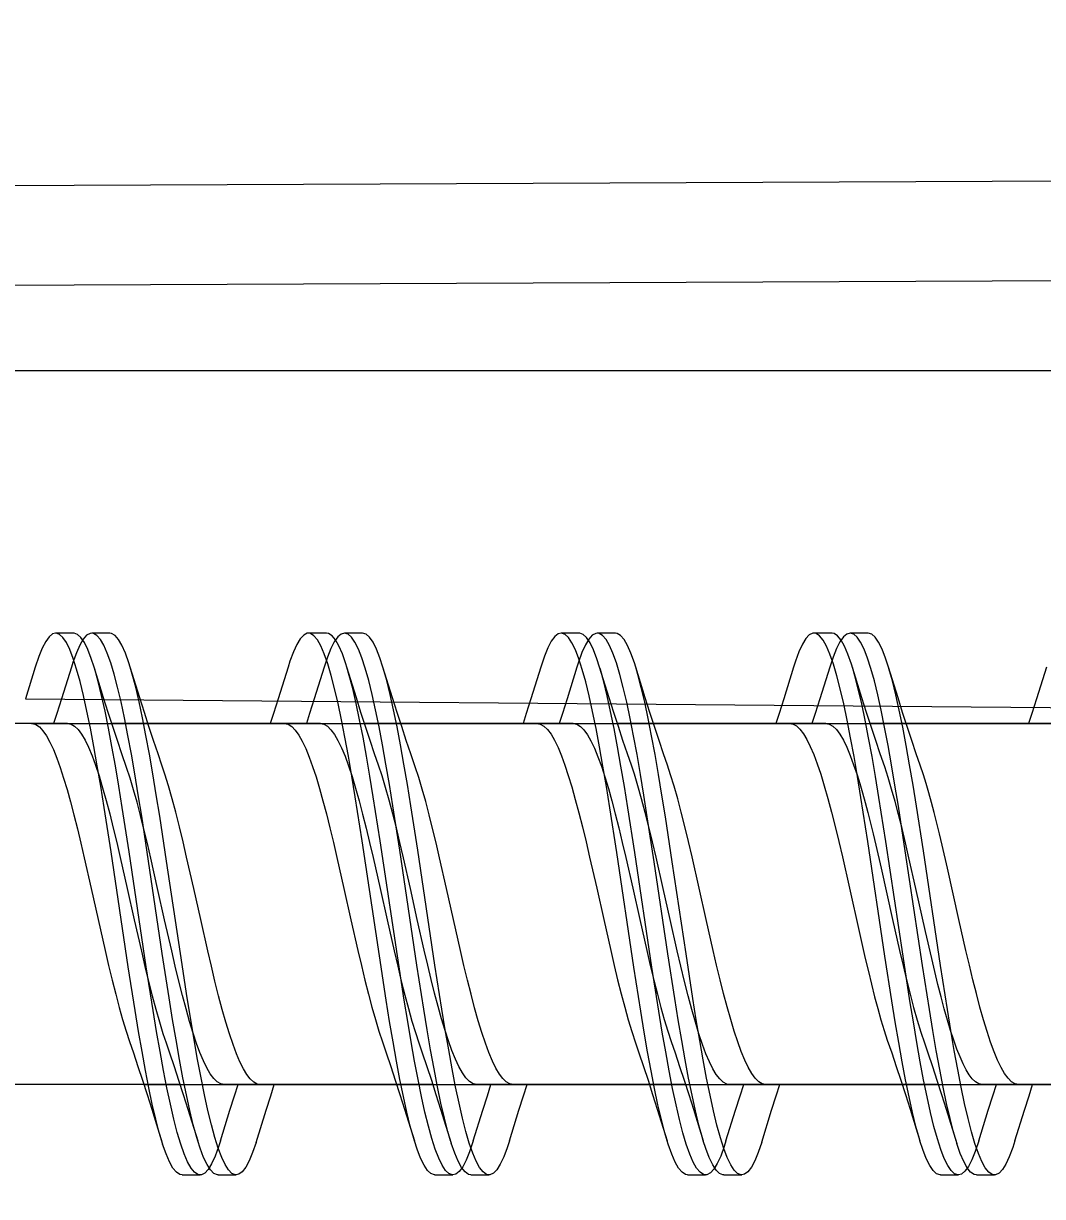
# Model space of a CAD drawing. Header units: millimetres. Extents: x -853320 to 19484, y -510814 to 9708.
# Drawn here: x 2839.29 to 2844.94, y 6452.2 to 6458.69 of the extents above; entities that cross this region are included whole.
import ezdxf
from ezdxf import colors
from ezdxf.entities.mleader import LeaderData, LeaderLine
from ezdxf.math import Vec2, Vec3

# ---------------------------------------------------------------- set-up
doc = ezdxf.new("R2010")
doc.units = ezdxf.units.MM
for name, color, linetype, lineweight in [('F_ARREDI', 7, 'Continuous', 5), ('F_ELETTRICO', 22, 'Continuous', 5), ('F_ELETTRODOMESTICI', 40, 'Continuous', 5)]:
    doc.layers.add(name, color=color, linetype=linetype, lineweight=lineweight)
doc.styles.add('DANZI-DIDASCALIE', font='Yu Gothic UI Light.ttf', dxfattribs={"height": 30})

# ---------------------------------------------------------------- blocks, each defined once
blk = doc.blocks.new('_Dot')
at = {"color": 0, "linetype": 'ByBlock', "lineweight": -2}
blk.add_line((-0.5, 0), (-1, 0), dxfattribs=at)
at = {"color": 0, "linetype": 'ByBlock', "const_width": 0.5}
blk.add_lwpolyline([(-0.25, 0, 1), (0.25, 0, 1)], format="xyb", close=True, dxfattribs=at)
blk = doc.blocks.new('BAGNO-LAVANDERIA_pianta_sol.B')
at = {"layer": 'F_ELETTRODOMESTICI', "color": 5, "ltscale": 5}
ml = blk.add_multileader_mtext('Standard', dxfattribs=at)
ml.set_content('{\\fYu Gothic UI Light|b0|i0|c128|p34;BASAMENTO c/cassetto} ditta MIELE art.WTS 610', color=5, style='DANZI-DIDASCALIE')
ml.set_leader_properties(color=256, linetype='ByLayer', lineweight=-1)
ml.set_arrow_properties(name='DOT')
ml.build(insert=Vec2(0, 0))
ml.multileader.update_dxf_attribs({"arrow_head_size": 5, "scale": 5})
ctx = ml.context
ctx.base_point, ctx.scale, ctx.char_height, ctx.arrow_head_size, ctx.landing_gap_size, ctx.plane_origin, ctx.plane_x_axis, ctx.plane_y_axis = Vec3(865728.9622, 518190.6354), 5, 25, 5, 10, Vec3(865691.9943, 518253.2738), Vec3(0, -1), Vec3(1, 0)
notes = []
notes.append((ctx, [(0, (0, 0, 0), (0, 0), (1, 0), 1, [])]))
ctx.mtext.insert, ctx.mtext.text_direction, ctx.mtext.rotation, ctx.mtext.width, ctx.mtext.flow_direction = Vec3(865741.6801, 518180.6354), Vec3(0, -1), 4.712389, 471.574284, 5
ml = blk.add_multileader_mtext('Standard', dxfattribs=at)
ml.set_content('{\\fYu Gothic UI Light|b0|i0|c128|p34;LAVASCIUGA} ditta MIELE art.WTD165 WPM 8/5kg', color=5, style='DANZI-DIDASCALIE')
ml.set_leader_properties(color=256, linetype='ByLayer', lineweight=-1)
ml.set_arrow_properties(name='DOT')
ml.build(insert=Vec2(0, 0))
ml.multileader.update_dxf_attribs({"arrow_head_size": 5, "scale": 5})
ctx = ml.context
ctx.base_point, ctx.scale, ctx.char_height, ctx.arrow_head_size, ctx.landing_gap_size, ctx.plane_origin, ctx.plane_x_axis, ctx.plane_y_axis = Vec3(865852.825, 518185.2766), 5, 25, 5, 10, Vec3(865819.832, 518247.9151), Vec3(0, -1), Vec3(1, 0)
notes.append((ctx, [(0, (0, 0, 0), (0, 0), (1, 0), 1, [])]))
ctx.mtext.insert, ctx.mtext.text_direction, ctx.mtext.rotation, ctx.mtext.width, ctx.mtext.flow_direction = Vec3(865869.5178, 518175.2766), Vec3(0, -1), 4.712389, 377.016688, 5
for ctx, leaders in notes:
    for number, flags, end, landing, length, lines in leaders:
        leader = LeaderData()
        leader.index, (leader.has_last_leader_line, leader.has_dogleg_vector, leader.attachment_direction) = number, flags
        leader.last_leader_point, leader.dogleg_vector, leader.dogleg_length = Vec3(end), Vec3(landing), length
        for number, points, colour, breaks in lines:
            line = LeaderLine()
            line.index, line.vertices, line.color, line.breaks = number, Vec3.list(points), colors.encode_raw_color(colour), breaks
            leader.lines.append(line)
        ctx.leaders.append(leader)

msp = doc.modelspace()

# ---------------------------------------------------------------- linework, layer by layer
at = {"layer": 'F_ELETTRICO'}
for p, q in [((2854.3608, 6457.8562), (2823.6308, 6457.7278)), ((2854.3608, 6457.3038), (2823.6308, 6457.176)), ((2823.6308, 6456.7694), (2854.3608, 6456.7694)), ((2839.5733, 6455.315), (2839.4733, 6455.315)), ((2839.7733, 6455.315), (2839.6733, 6455.315)), ((2840.9733, 6455.315), (2840.8733, 6455.315)), ((2841.1733, 6455.315), (2841.0733, 6455.315)), ((2842.3733, 6455.315), (2842.2733, 6455.315)), ((2842.5733, 6455.315), (2842.4733, 6455.315)), ((2843.7733, 6455.315), (2843.6733, 6455.315)), ((2843.9733, 6455.315), (2843.8733, 6455.315)), ((2839.5706, 6455.1743), (2839.5515, 6455.2235)), ((2839.7784, 6455.1512), (2839.7593, 6455.2045)), ((2840.9803, 6455.1452), (2840.9613, 6455.1996)), ((2841.1691, 6455.1785), (2841.1501, 6455.2269)), ((2842.371, 6455.1729), (2842.352, 6455.2224)), ((2842.5789, 6455.1497), (2842.5598, 6455.2033)), ((2843.7808, 6455.1437), (2843.7618, 6455.1983)), ((2843.9696, 6455.1771), (2843.9505, 6455.2258)), ((2839.7388, 6454.9573), (2839.6861, 6455.1269)), ((2839.9388, 6454.9573), (2839.8861, 6455.1269)), ((2841.1388, 6454.9573), (2841.0861, 6455.1269)), ((2841.3388, 6454.9573), (2841.2861, 6455.1269)), ((2842.5388, 6454.9573), (2842.4861, 6455.1269)), ((2842.7388, 6454.9573), (2842.6861, 6455.1269)), ((2843.9388, 6454.9573), (2843.8808, 6455.1437)), ((2844.1388, 6454.9573), (2844.0861, 6455.1269)), ((2844.1645, 6454.8764), (2844.1388, 6454.9573)), ((2844.1648, 6454.7941), (2844.1458, 6454.8875)), ((2844.1899, 6454.7977), (2844.1645, 6454.8764)), ((2839.5393, 6454.815), (2838.5843, 6454.815)), ((2839.3393, 6454.815), (2848.3843, 6454.815)), ((2840.7393, 6454.815), (2839.7843, 6454.815)), ((2840.9393, 6454.815), (2839.9843, 6454.815)), ((2842.1393, 6454.815), (2841.1843, 6454.815)), ((2842.3393, 6454.815), (2841.3843, 6454.815)), ((2843.5393, 6454.815), (2842.5843, 6454.815)), ((2843.7393, 6454.815), (2842.7843, 6454.815)), ((2844.9393, 6454.815), (2843.9843, 6454.815)), ((2844.1839, 6454.6934), (2844.1648, 6454.7941)), ((2845.1393, 6454.815), (2844.1843, 6454.815)), ((2844.2798, 6454.53), (2844.2619, 6454.5838)), ((2841.1708, 6454.1649), (2841.1327, 6454.408)), ((2841.2708, 6454.1649), (2841.2327, 6454.408)), ((2843.9713, 6454.1617), (2843.9332, 6454.405)), ((2844.0713, 6454.1617), (2844.0332, 6454.405)), ((2839.7801, 6454.1039), (2839.742, 6454.3501)), ((2839.8801, 6454.1039), (2839.842, 6454.3501)), ((2841.3787, 6454.1135), (2841.3406, 6454.3593)), ((2841.4787, 6454.1135), (2841.4406, 6454.3593)), ((2842.5806, 6454.1007), (2842.5425, 6454.3471)), ((2842.6806, 6454.1007), (2842.6425, 6454.3471)), ((2844.1791, 6454.1103), (2844.141, 6454.3562)), ((2844.2791, 6454.1103), (2844.241, 6454.3562)), ((2839.9879, 6454.052), (2839.9498, 6454.3006)), ((2840.0879, 6454.052), (2840.0498, 6454.3006)), ((2842.7884, 6454.0488), (2842.7503, 6454.2975)), ((2842.8884, 6454.0488), (2842.8503, 6454.2975)), ((2841.2661, 6453.5287), (2841.1708, 6454.1649)), ((2841.3661, 6453.5287), (2841.2708, 6454.1649)), ((2844.0666, 6453.5255), (2843.9713, 6454.1617)), ((2844.0154, 6454.1409), (2844.045, 6454.0128)), ((2844.1666, 6453.5255), (2844.0713, 6454.1617)), ((2844.4129, 6454.0128), (2844.3833, 6454.1409)), ((2839.6319, 6454.0698), (2839.6702, 6453.9007)), ((2839.8754, 6453.4676), (2839.7801, 6454.1039)), ((2839.9754, 6453.4676), (2839.8801, 6454.1039)), ((2840.0383, 6453.9003), (2840.0002, 6454.0683)), ((2840.238, 6453.9014), (2840.1988, 6454.0742)), ((2841.0313, 6454.0726), (2841.07, 6453.9015)), ((2841.4739, 6453.4772), (2841.3787, 6454.1135)), ((2841.4381, 6453.9009), (2841.3994, 6454.0716)), ((2841.5739, 6453.4772), (2841.4787, 6454.1135)), ((2841.6381, 6453.9011), (2841.5996, 6454.0708)), ((2842.6759, 6453.4644), (2842.5806, 6454.1007)), ((2842.6312, 6454.0731), (2842.67, 6453.9018)), ((2842.7759, 6453.4644), (2842.6806, 6454.1007)), ((2842.838, 6453.9013), (2842.7989, 6454.0739)), ((2843.0378, 6453.9021), (2842.9986, 6454.0755)), ((2844.2744, 6453.474), (2844.1791, 6454.1103)), ((2844.3744, 6453.474), (2844.2791, 6454.1103)), ((2840.0641, 6453.5416), (2839.9879, 6454.052)), ((2840.1641, 6453.5416), (2840.0879, 6454.052)), ((2842.8646, 6453.5383), (2842.7884, 6454.0488)), ((2842.9646, 6453.5383), (2842.8884, 6454.0488)), ((2844.045, 6454.0128), (2844.1086, 6453.7287)), ((2844.4765, 6453.7287), (2844.4129, 6454.0128)), ((2839.9087, 6453.728), (2839.948, 6453.5547)), ((2841.3088, 6453.7279), (2841.3479, 6453.5551)), ((2842.5087, 6453.7283), (2842.5474, 6453.5575)), ((2844.1086, 6453.7287), (2844.1472, 6453.558)), ((2844.5151, 6453.5584), (2844.4765, 6453.7287)), ((2843.9234, 6453.6627), (2843.9576, 6453.5134)), ((2844.3255, 6453.5137), (2844.2912, 6453.6634)), ((2840.1022, 6453.2946), (2840.0641, 6453.5416)), ((2840.2022, 6453.2946), (2840.1641, 6453.5416)), ((2841.3042, 6453.2823), (2841.2661, 6453.5287)), ((2841.4042, 6453.2823), (2841.3661, 6453.5287)), ((2841.512, 6453.2334), (2841.4739, 6453.4772)), ((2841.612, 6453.2334), (2841.5739, 6453.4772)), ((2842.9027, 6453.2915), (2842.8646, 6453.5383)), ((2843.0027, 6453.2915), (2842.9646, 6453.5383)), ((2844.1047, 6453.2793), (2844.0666, 6453.5255)), ((2844.2047, 6453.2793), (2844.1666, 6453.5255)), ((2839.9135, 6453.2244), (2839.8754, 6453.4676)), ((2840.0135, 6453.2244), (2839.9754, 6453.4676)), ((2842.714, 6453.2214), (2842.6759, 6453.4644)), ((2842.814, 6453.2214), (2842.7759, 6453.4644)), ((2844.3125, 6453.2304), (2844.2744, 6453.474)), ((2844.4125, 6453.2304), (2844.3744, 6453.474)), ((2840.1623, 6452.815), (2839.2073, 6452.815)), ((2839.9623, 6452.815), (2849.0073, 6452.815)), ((2841.3623, 6452.815), (2840.4073, 6452.815)), ((2841.5623, 6452.815), (2840.6073, 6452.815)), ((2842.7623, 6452.815), (2841.8073, 6452.815)), ((2842.9623, 6452.815), (2842.0073, 6452.815)), ((2844.1623, 6452.815), (2843.2073, 6452.815)), ((2844.3623, 6452.815), (2843.4073, 6452.815)), ((2845.5623, 6452.815), (2844.6073, 6452.815)), ((2845.7623, 6452.815), (2844.8073, 6452.815)), ((2840.0057, 6452.6796), (2840.0659, 6452.4859)), ((2840.2057, 6452.6796), (2840.2605, 6452.503)), ((2841.4057, 6452.6796), (2841.4605, 6452.503)), ((2841.6057, 6452.6796), (2841.6644, 6452.4905)), ((2842.8057, 6452.6796), (2842.8605, 6452.503)), ((2843.0057, 6452.6796), (2843.0605, 6452.503)), ((2844.2057, 6452.6796), (2844.2605, 6452.503)), ((2844.4057, 6452.6796), (2844.4649, 6452.489)), ((2844.5649, 6452.489), (2844.5459, 6452.5537)), ((2840.1849, 6452.4314), (2840.1659, 6452.4859)), ((2840.3928, 6452.4119), (2840.3737, 6452.4623)), ((2841.5947, 6452.4073), (2841.5757, 6452.4567)), ((2841.7835, 6452.4352), (2841.7644, 6452.4905)), ((2842.9854, 6452.4301), (2842.9664, 6452.4844)), ((2843.1932, 6452.4108), (2843.1742, 6452.4609)), ((2844.584, 6452.4339), (2844.5649, 6452.489)), ((2840.1733, 6452.315), (2840.2733, 6452.315)), ((2840.3733, 6452.315), (2840.4733, 6452.315)), ((2841.5733, 6452.315), (2841.6733, 6452.315)), ((2841.7733, 6452.315), (2841.8733, 6452.315)), ((2842.9733, 6452.315), (2843.0733, 6452.315)), ((2843.1733, 6452.315), (2843.2733, 6452.315)), ((2844.3333, 6452.3391), (2844.3142, 6452.3674)), ((2844.3733, 6452.315), (2844.4733, 6452.315)), ((2844.4333, 6452.3391), (2844.4142, 6452.3674)), ((2844.5733, 6452.315), (2844.6733, 6452.315))]:
    msp.add_line(p, q, dxfattribs=at)
for points in [[(2839.4733, 6455.315), (2839.4563, 6455.3106), (2839.4372, 6455.2953), (2839.4182, 6455.2692), (2839.3991, 6455.2325), (2839.3801, 6455.1855), (2839.3605, 6455.1269)], [(2839.5515, 6455.2235), (2839.5325, 6455.2624), (2839.5134, 6455.2907), (2839.4944, 6455.3083), (2839.4753, 6455.3149), (2839.4733, 6455.315)], [(2839.6733, 6455.315), (2839.6641, 6455.3137), (2839.645, 6455.3029), (2839.626, 6455.2812), (2839.6069, 6455.2489), (2839.5879, 6455.206), (2839.5688, 6455.153), (2839.5605, 6455.1269)], [(2839.6861, 6455.1269), (2839.6706, 6455.1743), (2839.6515, 6455.2235), (2839.6325, 6455.2624), (2839.6134, 6455.2907), (2839.5944, 6455.3083), (2839.5753, 6455.3149), (2839.5733, 6455.315)], [(2839.7593, 6455.2045), (2839.7403, 6455.2477), (2839.7212, 6455.2804), (2839.7022, 6455.3024), (2839.6831, 6455.3135), (2839.6733, 6455.315)], [(2839.8861, 6455.1269), (2839.8784, 6455.1512), (2839.8593, 6455.2045), (2839.8403, 6455.2477), (2839.8212, 6455.2804), (2839.8022, 6455.3024), (2839.7831, 6455.3135), (2839.7733, 6455.315)], [(2840.8733, 6455.315), (2840.866, 6455.3142), (2840.847, 6455.3045), (2840.8279, 6455.2839), (2840.8089, 6455.2527), (2840.7898, 6455.2109), (2840.7708, 6455.1589), (2840.7605, 6455.1269)], [(2840.9613, 6455.1996), (2840.9422, 6455.2438), (2840.9232, 6455.2775), (2840.9041, 6455.3006), (2840.8851, 6455.3129), (2840.8733, 6455.315)], [(2841.0733, 6455.315), (2841.0548, 6455.3098), (2841.0357, 6455.2937), (2841.0167, 6455.2668), (2840.9976, 6455.2293), (2840.9786, 6455.1815), (2840.9605, 6455.1269)], [(2841.0861, 6455.1269), (2841.0803, 6455.1452), (2841.0613, 6455.1996), (2841.0422, 6455.2438), (2841.0232, 6455.2775), (2841.0041, 6455.3006), (2840.9851, 6455.3129), (2840.9733, 6455.315)], [(2841.1501, 6455.2269), (2841.131, 6455.265), (2841.1119, 6455.2925), (2841.0929, 6455.3092), (2841.0733, 6455.315)], [(2841.2861, 6455.1269), (2841.2691, 6455.1785), (2841.2501, 6455.2269), (2841.231, 6455.265), (2841.2119, 6455.2925), (2841.1929, 6455.3092), (2841.1733, 6455.315)], [(2842.2733, 6455.315), (2842.2567, 6455.3108), (2842.2377, 6455.2958), (2842.2186, 6455.27), (2842.1996, 6455.2336), (2842.1805, 6455.1868), (2842.1605, 6455.1269)], [(2842.352, 6455.2224), (2842.3329, 6455.2616), (2842.3139, 6455.2901), (2842.2948, 6455.308), (2842.2758, 6455.3149), (2842.2733, 6455.315)], [(2842.4733, 6455.315), (2842.4646, 6455.3138), (2842.4455, 6455.3033), (2842.4265, 6455.2819), (2842.4074, 6455.2498), (2842.3884, 6455.2073), (2842.3693, 6455.1545), (2842.3605, 6455.1269)], [(2842.4861, 6455.1269), (2842.471, 6455.1729), (2842.452, 6455.2224), (2842.4329, 6455.2616), (2842.4139, 6455.2901), (2842.3948, 6455.308), (2842.3758, 6455.3149), (2842.3733, 6455.315)], [(2842.5598, 6455.2033), (2842.5408, 6455.2467), (2842.5217, 6455.2797), (2842.5027, 6455.302), (2842.4836, 6455.3134), (2842.4733, 6455.315)], [(2842.6861, 6455.1269), (2842.6789, 6455.1497), (2842.6598, 6455.2033), (2842.6408, 6455.2467), (2842.6217, 6455.2797), (2842.6027, 6455.302), (2842.5836, 6455.3134), (2842.5733, 6455.315)], [(2843.6733, 6455.315), (2843.6665, 6455.3143), (2843.6475, 6455.3049), (2843.6284, 6455.2846), (2843.6094, 6455.2536), (2843.5903, 6455.2121), (2843.5713, 6455.1604), (2843.5605, 6455.1269)], [(2843.7618, 6455.1983), (2843.7427, 6455.2428), (2843.7237, 6455.2768), (2843.7046, 6455.3002), (2843.6856, 6455.3127), (2843.6733, 6455.315)], [(2843.8733, 6455.315), (2843.8553, 6455.3101), (2843.8362, 6455.2942), (2843.8172, 6455.2676), (2843.7981, 6455.2304), (2843.7791, 6455.1828), (2843.7605, 6455.1269)], [(2843.8808, 6455.1437), (2843.8618, 6455.1983), (2843.8427, 6455.2428), (2843.8237, 6455.2768), (2843.8046, 6455.3002), (2843.7856, 6455.3127), (2843.7733, 6455.315)], [(2843.9505, 6455.2258), (2843.9315, 6455.2641), (2843.9124, 6455.2919), (2843.8934, 6455.3089), (2843.8733, 6455.315)], [(2844.0861, 6455.1269), (2844.0696, 6455.1771), (2844.0505, 6455.2258), (2844.0315, 6455.2641), (2844.0124, 6455.2919), (2843.9934, 6455.3089), (2843.9733, 6455.315)], [(2839.6658, 6454.7891), (2839.6468, 6454.8829), (2839.6277, 6454.969), (2839.6087, 6455.0466), (2839.5896, 6455.1152), (2839.5706, 6455.1743)], [(2841.2644, 6454.7965), (2841.2453, 6454.8898), (2841.2263, 6454.9752), (2841.2072, 6455.0522), (2841.1882, 6455.1201), (2841.1691, 6455.1785)], [(2842.4663, 6454.7866), (2842.4472, 6454.8806), (2842.4282, 6454.9669), (2842.4091, 6455.0447), (2842.3901, 6455.1136), (2842.371, 6455.1729)], [(2844.0458, 6454.8875), (2844.0267, 6454.9732), (2844.0077, 6455.0503), (2843.9886, 6455.1185), (2843.9696, 6455.1771)], [(2839.3605, 6455.1269), (2839.3057, 6454.9503), (2848.9099, 6454.8694), (2849.2623, 6454.815)], [(2839.5605, 6455.1269), (2839.5057, 6454.9503), (2839.4799, 6454.8694), (2839.4623, 6454.815)], [(2839.7658, 6454.7891), (2839.7468, 6454.8829), (2839.7277, 6454.969), (2839.7087, 6455.0466), (2839.6896, 6455.1152), (2839.6861, 6455.1269)], [(2839.8165, 6455.0158), (2839.7974, 6455.0882), (2839.7784, 6455.1512)], [(2839.9546, 6454.8453), (2839.9355, 6454.9346), (2839.9165, 6455.0158), (2839.8974, 6455.0882), (2839.8861, 6455.1269)], [(2840.7605, 6455.1269), (2840.7057, 6454.9503), (2840.6799, 6454.8694), (2840.6623, 6454.815)], [(2840.9605, 6455.1269), (2840.9057, 6454.9503), (2840.8799, 6454.8694), (2840.8623, 6454.815)], [(2841.0184, 6455.0079), (2840.9994, 6455.0812), (2840.9803, 6455.1452)], [(2841.1565, 6454.8358), (2841.1375, 6454.9259), (2841.1184, 6455.0079), (2841.0994, 6455.0812), (2841.0861, 6455.1269)], [(2841.3644, 6454.7965), (2841.3453, 6454.8898), (2841.3263, 6454.9752), (2841.3072, 6455.0522), (2841.2882, 6455.1201), (2841.2861, 6455.1269)], [(2842.1605, 6455.1269), (2842.1057, 6454.9503), (2842.0799, 6454.8694), (2842.0623, 6454.815)], [(2842.3605, 6455.1269), (2842.3057, 6454.9503), (2842.2799, 6454.8694), (2842.2623, 6454.815)], [(2842.5663, 6454.7866), (2842.5472, 6454.8806), (2842.5282, 6454.9669), (2842.5091, 6455.0447), (2842.4901, 6455.1136), (2842.4861, 6455.1269)], [(2842.617, 6455.0138), (2842.5979, 6455.0864), (2842.5789, 6455.1497)], [(2842.7551, 6454.8429), (2842.736, 6454.9325), (2842.717, 6455.0138), (2842.6979, 6455.0864), (2842.6861, 6455.1269)], [(2843.5605, 6455.1269), (2843.5057, 6454.9503), (2843.4799, 6454.8694), (2843.4623, 6454.815)], [(2843.7605, 6455.1269), (2843.7057, 6454.9503), (2843.6799, 6454.8694), (2843.6623, 6454.815)], [(2843.8189, 6455.0059), (2843.7999, 6455.0794), (2843.7808, 6455.1437)], [(2844.0332, 6454.405), (2844.0142, 6454.5206), (2843.9951, 6454.6311), (2843.9761, 6454.7356), (2843.957, 6454.8334), (2843.938, 6454.9237), (2843.9189, 6455.0059), (2843.8999, 6455.0794), (2843.8861, 6455.1269)], [(2844.1458, 6454.8875), (2844.1267, 6454.9732), (2844.1077, 6455.0503), (2844.0886, 6455.1185), (2844.0861, 6455.1269)], [(2844.9605, 6455.1269), (2844.9057, 6454.9503), (2844.8799, 6454.8694), (2844.8623, 6454.815)], [(2839.8736, 6454.7484), (2839.8546, 6454.8453), (2839.8355, 6454.9346), (2839.8165, 6455.0158)], [(2841.0565, 6454.8358), (2841.0375, 6454.9259), (2841.0184, 6455.0079)], [(2842.6741, 6454.7459), (2842.6551, 6454.8429), (2842.636, 6454.9325), (2842.617, 6455.0138)], [(2843.857, 6454.8334), (2843.838, 6454.9237), (2843.8189, 6455.0059)], [(2839.8402, 6454.6468), (2839.8151, 6454.7211), (2839.7899, 6454.7977), (2839.7645, 6454.8764), (2839.7388, 6454.9573)], [(2840.0619, 6454.5838), (2840.0402, 6454.6468), (2840.0151, 6454.7211), (2839.9899, 6454.7977), (2839.9645, 6454.8764), (2839.9388, 6454.9573)], [(2841.2619, 6454.5838), (2841.2402, 6454.6468), (2841.2151, 6454.7211), (2841.1899, 6454.7977), (2841.1645, 6454.8764), (2841.1388, 6454.9573)], [(2841.4652, 6454.5742), (2841.4402, 6454.6468), (2841.4151, 6454.7211), (2841.3899, 6454.7977), (2841.3645, 6454.8764), (2841.3388, 6454.9573)], [(2842.6619, 6454.5838), (2842.6402, 6454.6468), (2842.6151, 6454.7211), (2842.5899, 6454.7977), (2842.5645, 6454.8764), (2842.5388, 6454.9573)], [(2842.8619, 6454.5838), (2842.8402, 6454.6468), (2842.8151, 6454.7211), (2842.7899, 6454.7977), (2842.7645, 6454.8764), (2842.7388, 6454.9573)], [(2844.065, 6454.5746), (2844.0402, 6454.6468), (2844.0151, 6454.7211), (2843.9899, 6454.7977), (2843.9645, 6454.8764), (2843.9388, 6454.9573)], [(2840.0498, 6454.3006), (2840.0308, 6454.42), (2840.0117, 6454.535), (2839.9927, 6454.6448), (2839.9736, 6454.7484), (2839.9546, 6454.8453)], [(2842.8503, 6454.2975), (2842.8313, 6454.417), (2842.8122, 6454.5322), (2842.7932, 6454.642), (2842.7741, 6454.7459), (2842.7551, 6454.8429)], [(2844.141, 6454.3562), (2844.122, 6454.4737), (2844.1029, 6454.5864), (2844.0839, 6454.6934), (2844.0648, 6454.7941), (2844.0458, 6454.8875)], [(2839.3393, 6454.815), (2839.3445, 6454.8147), (2839.3639, 6454.8089), (2839.3834, 6454.7954), (2839.4028, 6454.7746), (2839.4221, 6454.7467), (2839.4413, 6454.712), (2839.4605, 6454.6708), (2839.4795, 6454.6234), (2839.4985, 6454.5704), (2839.5175, 6454.5119), (2839.5365, 6454.4485), (2839.5554, 6454.3805), (2839.5744, 6454.3082), (2839.5935, 6454.2318), (2839.6127, 6454.152), (2839.6319, 6454.0698)], [(2839.5393, 6454.815), (2839.5586, 6454.8112), (2839.5779, 6454.8), (2839.5972, 6454.7814), (2839.6165, 6454.7556), (2839.6359, 6454.7226), (2839.6552, 6454.6827), (2839.6747, 6454.6361), (2839.6942, 6454.5831), (2839.7137, 6454.524), (2839.7335, 6454.4588), (2839.7533, 6454.3882), (2839.7731, 6454.3135), (2839.7926, 6454.2356), (2839.812, 6454.1549), (2839.8314, 6454.0719)], [(2839.742, 6454.3501), (2839.723, 6454.4678), (2839.7039, 6454.5808), (2839.6849, 6454.6881), (2839.6658, 6454.7891)], [(2839.842, 6454.3501), (2839.823, 6454.4678), (2839.8039, 6454.5808), (2839.7849, 6454.6881), (2839.7658, 6454.7891)], [(2840.7393, 6454.815), (2840.7608, 6454.8103), (2840.7807, 6454.7978), (2840.8004, 6454.7776), (2840.8199, 6454.7503), (2840.8392, 6454.7161), (2840.8584, 6454.6754), (2840.8775, 6454.6287), (2840.8965, 6454.5764), (2840.9155, 6454.5185), (2840.9345, 6454.4552), (2840.9536, 6454.3872), (2840.9728, 6454.3145), (2840.9922, 6454.2372), (2841.0118, 6454.1561), (2841.0313, 6454.0726)], [(2840.9393, 6454.815), (2840.9589, 6454.8111), (2840.9785, 6454.7995), (2840.9981, 6454.7804), (2841.0176, 6454.7539), (2841.037, 6454.7204), (2841.0564, 6454.68), (2841.0759, 6454.633), (2841.0953, 6454.5798), (2841.1147, 6454.5208), (2841.1342, 6454.4562), (2841.1537, 6454.3866), (2841.1732, 6454.3128), (2841.1926, 6454.2356), (2841.2119, 6454.1553), (2841.2313, 6454.0726)], [(2841.1327, 6454.408), (2841.1137, 6454.5235), (2841.0946, 6454.6338), (2841.0756, 6454.7382), (2841.0565, 6454.8358)], [(2841.2327, 6454.408), (2841.2137, 6454.5235), (2841.1946, 6454.6338), (2841.1756, 6454.7382), (2841.1565, 6454.8358)], [(2841.3406, 6454.3593), (2841.3215, 6454.4767), (2841.3025, 6454.5892), (2841.2834, 6454.6961), (2841.2644, 6454.7965)], [(2841.4406, 6454.3593), (2841.4215, 6454.4767), (2841.4025, 6454.5892), (2841.3834, 6454.6961), (2841.3644, 6454.7965)], [(2842.1393, 6454.815), (2842.157, 6454.8118), (2842.1772, 6454.8005), (2842.1972, 6454.7814), (2842.2169, 6454.7549), (2842.2365, 6454.7215), (2842.2558, 6454.6815), (2842.2748, 6454.6357), (2842.2937, 6454.5844), (2842.3127, 6454.5271), (2842.3321, 6454.4635), (2842.3516, 6454.3945), (2842.3712, 6454.3205), (2842.391, 6454.242), (2842.4109, 6454.1596), (2842.4308, 6454.0748)], [(2842.3393, 6454.815), (2842.3598, 6454.8107), (2842.3796, 6454.7987), (2842.3993, 6454.779), (2842.4188, 6454.752), (2842.4382, 6454.7181), (2842.4576, 6454.6774), (2842.4769, 6454.6304), (2842.4961, 6454.5774), (2842.5153, 6454.5189), (2842.5345, 6454.4553), (2842.5536, 6454.387), (2842.5729, 6454.3142), (2842.5922, 6454.2371), (2842.6117, 6454.1564), (2842.6312, 6454.0731)], [(2842.5425, 6454.3471), (2842.5235, 6454.4649), (2842.5044, 6454.578), (2842.4854, 6454.6855), (2842.4663, 6454.7866)], [(2842.6425, 6454.3471), (2842.6235, 6454.4649), (2842.6044, 6454.578), (2842.5854, 6454.6855), (2842.5663, 6454.7866)], [(2843.5393, 6454.815), (2843.5578, 6454.8115), (2843.5768, 6454.8008), (2843.5959, 6454.7829), (2843.615, 6454.7579), (2843.634, 6454.726), (2843.6531, 6454.6874), (2843.6722, 6454.6424), (2843.6913, 6454.5913), (2843.7106, 6454.5338), (2843.7303, 6454.4696), (2843.7502, 6454.3995), (2843.7702, 6454.3244), (2843.7903, 6454.2448), (2843.8105, 6454.1614), (2843.8305, 6454.0758)], [(2843.7393, 6454.815), (2843.7583, 6454.8113), (2843.778, 6454.7999), (2843.7976, 6454.781), (2843.8169, 6454.7549), (2843.8361, 6454.7221), (2843.8552, 6454.6828), (2843.8742, 6454.6374), (2843.8931, 6454.5863), (2843.9118, 6454.53)], [(2843.9332, 6454.405), (2843.9142, 6454.5206), (2843.8951, 6454.6311), (2843.8761, 6454.7356), (2843.857, 6454.8334)], [(2844.2619, 6454.5838), (2844.2402, 6454.6468), (2844.2151, 6454.7211), (2844.1899, 6454.7977)], [(2839.9498, 6454.3006), (2839.9308, 6454.42), (2839.9117, 6454.535), (2839.8927, 6454.6448), (2839.8736, 6454.7484)], [(2842.7503, 6454.2975), (2842.7313, 6454.417), (2842.7122, 6454.5322), (2842.6932, 6454.642), (2842.6741, 6454.7459)], [(2840.0002, 6454.0683), (2839.9812, 6454.1498), (2839.9622, 6454.2288), (2839.9431, 6454.3051), (2839.924, 6454.3783), (2839.9047, 6454.4475), (2839.8855, 6454.5118), (2839.8664, 6454.5707), (2839.8402, 6454.6468)], [(2844.241, 6454.3562), (2844.222, 6454.4737), (2844.2029, 6454.5864), (2844.1839, 6454.6934)], [(2840.1988, 6454.0742), (2840.1789, 6454.1596), (2840.1587, 6454.243), (2840.1386, 6454.3228), (2840.1185, 6454.3983), (2840.0984, 6454.4691), (2840.0785, 6454.5338), (2840.0619, 6454.5838)], [(2841.3994, 6454.0716), (2841.38, 6454.1551), (2841.3604, 6454.2363), (2841.3407, 6454.3146), (2841.3209, 6454.3896), (2841.301, 6454.4604), (2841.2812, 6454.5256), (2841.2619, 6454.5838)], [(2842.7989, 6454.0739), (2842.779, 6454.1591), (2842.7589, 6454.2425), (2842.7387, 6454.3222), (2842.7186, 6454.3978), (2842.6986, 6454.4685), (2842.6787, 6454.5334), (2842.6619, 6454.5838)], [(2842.9986, 6454.0755), (2842.9786, 6454.1607), (2842.9586, 6454.2437), (2842.9386, 6454.3228), (2842.9188, 6454.3974), (2842.899, 6454.467), (2842.8795, 6454.5308), (2842.8619, 6454.5838)], [(2841.5996, 6454.0708), (2841.5804, 6454.1531), (2841.5612, 6454.2329), (2841.542, 6454.3096), (2841.5228, 6454.3825), (2841.5036, 6454.4513), (2841.4844, 6454.5153), (2841.4652, 6454.5742)], [(2843.9118, 6454.53), (2843.9266, 6454.4821), (2843.9414, 6454.4312), (2843.9562, 6454.3776), (2843.971, 6454.3215), (2843.9858, 6454.2631), (2844.0006, 6454.2029), (2844.0154, 6454.1409)], [(2844.1996, 6454.0709), (2844.1804, 6454.1533), (2844.1611, 6454.2332), (2844.1419, 6454.3099), (2844.1227, 6454.3829), (2844.1035, 6454.4517), (2844.0843, 6454.5158), (2844.065, 6454.5746)], [(2844.3833, 6454.1409), (2844.3685, 6454.2029), (2844.3537, 6454.2631), (2844.3389, 6454.3215), (2844.3241, 6454.3776), (2844.3094, 6454.4312), (2844.2946, 6454.4821), (2844.2798, 6454.53)], [(2839.8314, 6454.0719), (2839.8701, 6453.9012), (2839.9087, 6453.728)], [(2841.2313, 6454.0726), (2841.27, 6453.9017), (2841.3088, 6453.7279)], [(2842.4308, 6454.0748), (2842.4699, 6453.902), (2842.5087, 6453.7283)], [(2843.8305, 6454.0758), (2843.8699, 6453.9021), (2843.9234, 6453.6627)], [(2844.2912, 6453.6634), (2844.2381, 6453.9011), (2844.1996, 6454.0709)], [(2839.6702, 6453.9007), (2839.7086, 6453.7285), (2839.7474, 6453.5574)], [(2840.1159, 6453.5549), (2840.0767, 6453.728), (2840.0383, 6453.9003)], [(2840.3157, 6453.5558), (2840.2765, 6453.7286), (2840.238, 6453.9014)], [(2841.07, 6453.9015), (2841.1087, 6453.7281), (2841.1475, 6453.5569)], [(2841.5148, 6453.5595), (2841.4765, 6453.729), (2841.4381, 6453.9009)], [(2841.7151, 6453.5584), (2841.6764, 6453.7291), (2841.6381, 6453.9011)], [(2842.67, 6453.9018), (2842.7087, 6453.7284), (2842.7474, 6453.5572)], [(2842.9158, 6453.5555), (2842.8766, 6453.7285), (2842.838, 6453.9013)], [(2843.1151, 6453.5584), (2843.0766, 6453.7286), (2843.0378, 6453.9021)], [(2839.7474, 6453.5574), (2839.7669, 6453.4739), (2839.7865, 6453.3928), (2839.8059, 6453.3154), (2839.8251, 6453.2427), (2839.8442, 6453.1747), (2839.8632, 6453.1114), (2839.8822, 6453.0535)], [(2839.948, 6453.5547), (2839.9679, 6453.4694), (2839.9881, 6453.3863), (2840.0081, 6453.3069), (2840.028, 6453.232), (2840.0479, 6453.162), (2840.0675, 6453.0979), (2840.0848, 6453.0461)], [(2840.4073, 6452.815), (2840.3873, 6452.819), (2840.3682, 6452.8303), (2840.3491, 6452.8489), (2840.3299, 6452.8746), (2840.3108, 6452.9073), (2840.2917, 6452.9466), (2840.2727, 6452.9918), (2840.2538, 6453.0429), (2840.2347, 6453.1003), (2840.2152, 6453.1641), (2840.1955, 6453.2336), (2840.1757, 6453.3081), (2840.1558, 6453.3871), (2840.1358, 6453.4699), (2840.1159, 6453.5549)], [(2840.6073, 6452.815), (2840.59, 6452.818), (2840.5705, 6452.8285), (2840.5513, 6452.8464), (2840.5322, 6452.8712), (2840.5133, 6452.9026), (2840.4942, 6452.9409), (2840.475, 6452.9861), (2840.4556, 6453.0378), (2840.4361, 6453.096), (2840.4162, 6453.1608), (2840.3961, 6453.2316), (2840.3759, 6453.3072), (2840.3558, 6453.3871), (2840.3356, 6453.4705), (2840.3157, 6453.5558)], [(2841.1475, 6453.5569), (2841.1669, 6453.4737), (2841.1864, 6453.3931), (2841.2058, 6453.3159), (2841.225, 6453.243), (2841.2442, 6453.1746), (2841.2634, 6453.1108), (2841.2827, 6453.0521)], [(2841.3479, 6453.5551), (2841.3677, 6453.4705), (2841.3876, 6453.3882), (2841.4074, 6453.3097), (2841.4269, 6453.2359), (2841.4464, 6453.1669), (2841.4657, 6453.1034), (2841.4848, 6453.0461)], [(2841.8073, 6452.815), (2841.7854, 6452.8198), (2841.7653, 6452.8327), (2841.7454, 6452.8533), (2841.726, 6452.8808), (2841.7067, 6452.915), (2841.6876, 6452.9558), (2841.6683, 6453.0031), (2841.6491, 6453.0564), (2841.63, 6453.1153), (2841.6108, 6453.1793), (2841.5916, 6453.248), (2841.5724, 6453.3209), (2841.5532, 6453.3975), (2841.534, 6453.4772), (2841.5148, 6453.5595)], [(2842.0073, 6452.815), (2841.9885, 6452.8185), (2841.9692, 6452.8295), (2841.95, 6452.8478), (2841.9307, 6452.8734), (2841.9114, 6452.9061), (2841.8921, 6452.9456), (2841.8727, 6452.9919), (2841.8532, 6453.0446), (2841.8336, 6453.1036), (2841.8138, 6453.1689), (2841.7938, 6453.2397), (2841.774, 6453.3149), (2841.7543, 6453.3934), (2841.7346, 6453.4748), (2841.7151, 6453.5584)], [(2842.5474, 6453.5575), (2842.5667, 6453.4748), (2842.586, 6453.3946), (2842.6054, 6453.3173), (2842.6249, 6453.2433), (2842.6445, 6453.1734), (2842.6641, 6453.1086), (2842.6848, 6453.0461)], [(2842.7474, 6453.5572), (2842.7669, 6453.4737), (2842.7865, 6453.3927), (2842.8059, 6453.3154), (2842.8251, 6453.2427), (2842.8442, 6453.1747), (2842.8632, 6453.1114), (2842.8823, 6453.0533)], [(2843.2073, 6452.815), (2843.1901, 6452.8179), (2843.1706, 6452.8285), (2843.1513, 6452.8463), (2843.1323, 6452.8711), (2843.1134, 6452.9025), (2843.0943, 6452.9407), (2843.0751, 6452.9858), (2843.0558, 6453.0373), (2843.0362, 6453.0955), (2843.0163, 6453.1602), (2842.9962, 6453.231), (2842.9761, 6453.3066), (2842.9559, 6453.3865), (2842.9357, 6453.4701), (2842.9158, 6453.5555)], [(2843.4073, 6452.815), (2843.3871, 6452.8191), (2843.3674, 6452.8309), (2843.3479, 6452.8503), (2843.3284, 6452.8769), (2843.309, 6452.9106), (2843.2896, 6452.9511), (2843.2703, 6452.9982), (2843.2509, 6453.0514), (2843.2315, 6453.1105), (2843.212, 6453.1752), (2843.1924, 6453.245), (2843.1729, 6453.3189), (2843.1536, 6453.396), (2843.1344, 6453.4759), (2843.1151, 6453.5584)], [(2844.1472, 6453.558), (2844.1666, 6453.4751), (2844.186, 6453.3945), (2844.2056, 6453.3166), (2844.2253, 6453.2419), (2844.2451, 6453.1713), (2844.2649, 6453.1061), (2844.2848, 6453.0461)], [(2844.8073, 6452.815), (2844.7874, 6452.8189), (2844.7679, 6452.8306), (2844.7484, 6452.8497), (2844.729, 6452.8761), (2844.7096, 6452.9096), (2844.6902, 6452.95), (2844.6708, 6452.9969), (2844.6513, 6453.0501), (2844.6319, 6453.1092), (2844.6123, 6453.1742), (2844.5926, 6453.2443), (2844.573, 6453.3185), (2844.5537, 6453.3958), (2844.5344, 6453.4759), (2844.5151, 6453.5584)], [(2843.9576, 6453.5134), (2843.9747, 6453.441), (2843.992, 6453.3703), (2844.0095, 6453.3015), (2844.0271, 6453.2355), (2844.0446, 6453.1732), (2844.0621, 6453.1151), (2844.0795, 6453.0615), (2844.1041, 6452.9902)], [(2844.5673, 6452.831), (2844.5503, 6452.8475), (2844.5332, 6452.8697), (2844.5162, 6452.8973), (2844.4992, 6452.9303), (2844.4822, 6452.9684), (2844.4651, 6453.0117), (2844.4478, 6453.0603), (2844.4304, 6453.1139), (2844.4129, 6453.1719), (2844.3953, 6453.2343), (2844.3777, 6453.3005), (2844.3601, 6453.3696), (2844.3427, 6453.4407), (2844.3255, 6453.5137)], [(2840.1785, 6452.8529), (2840.1594, 6452.9547), (2840.1404, 6453.0628), (2840.1213, 6453.1763), (2840.1022, 6453.2946)], [(2840.2785, 6452.8529), (2840.2594, 6452.9547), (2840.2404, 6453.0628), (2840.2213, 6453.1763), (2840.2022, 6453.2946)], [(2841.3804, 6452.8429), (2841.3613, 6452.944), (2841.3423, 6453.0515), (2841.3232, 6453.1645), (2841.3042, 6453.2823)], [(2841.4804, 6452.8429), (2841.4613, 6452.944), (2841.4423, 6453.0515), (2841.4232, 6453.1645), (2841.4042, 6453.2823)], [(2842.9789, 6452.8504), (2842.9599, 6452.952), (2842.9408, 6453.0599), (2842.9218, 6453.1734), (2842.9027, 6453.2915)], [(2843.0789, 6452.8504), (2843.0599, 6452.952), (2843.0408, 6453.0599), (2843.0218, 6453.1734), (2843.0027, 6453.2915)], [(2839.9897, 6452.7961), (2839.9706, 6452.8939), (2839.9516, 6452.9983), (2839.9325, 6453.1088), (2839.9135, 6453.2244)], [(2840.0897, 6452.7961), (2840.0706, 6452.8939), (2840.0516, 6452.9983), (2840.0325, 6453.1088), (2840.0135, 6453.2244)], [(2841.5882, 6452.8034), (2841.5692, 6452.9017), (2841.5501, 6453.0066), (2841.5311, 6453.1175), (2841.512, 6453.2334)], [(2841.6882, 6452.8034), (2841.6692, 6452.9017), (2841.6501, 6453.0066), (2841.6311, 6453.1175), (2841.612, 6453.2334)], [(2842.7902, 6452.7938), (2842.7711, 6452.8913), (2842.7521, 6452.9956), (2842.733, 6453.1059), (2842.714, 6453.2214)], [(2842.8902, 6452.7938), (2842.8711, 6452.8913), (2842.8521, 6452.9956), (2842.833, 6453.1059), (2842.814, 6453.2214)], [(2844.1809, 6452.8404), (2844.1618, 6452.9413), (2844.1428, 6453.0486), (2844.1237, 6453.1616), (2844.1047, 6453.2793)], [(2844.3761, 6452.4553), (2844.3571, 6452.5144), (2844.338, 6452.583), (2844.319, 6452.6606), (2844.2999, 6452.7466), (2844.2809, 6452.8404), (2844.2618, 6452.9413), (2844.2428, 6453.0486), (2844.2237, 6453.1616), (2844.2047, 6453.2793)], [(2844.4605, 6452.503), (2844.4459, 6452.5537), (2844.4268, 6452.6277), (2844.4078, 6452.7103), (2844.3887, 6452.801), (2844.3697, 6452.8991), (2844.3506, 6453.0038), (2844.3316, 6453.1146), (2844.3125, 6453.2304)], [(2844.4887, 6452.801), (2844.4697, 6452.8991), (2844.4506, 6453.0038), (2844.4316, 6453.1146), (2844.4125, 6453.2304)], [(2839.8822, 6453.0535), (2839.9041, 6452.9902), (2839.9292, 6452.9158), (2839.9544, 6452.8392), (2839.9799, 6452.7605), (2840.0057, 6452.6796)], [(2840.0848, 6453.0461), (2840.1041, 6452.9902), (2840.1292, 6452.9158), (2840.1544, 6452.8392), (2840.1799, 6452.7605), (2840.2057, 6452.6796)], [(2841.2827, 6453.0521), (2841.3041, 6452.9902), (2841.3292, 6452.9158), (2841.3544, 6452.8392), (2841.3799, 6452.7605), (2841.4057, 6452.6796)], [(2841.4848, 6453.0461), (2841.5041, 6452.9902), (2841.5292, 6452.9158), (2841.5544, 6452.8392), (2841.5799, 6452.7605), (2841.6057, 6452.6796)], [(2842.6848, 6453.0461), (2842.7041, 6452.9902), (2842.7292, 6452.9158), (2842.7544, 6452.8392), (2842.7799, 6452.7605), (2842.8057, 6452.6796)], [(2842.8823, 6453.0533), (2842.9041, 6452.9902), (2842.9292, 6452.9158), (2842.9544, 6452.8392), (2842.9799, 6452.7605), (2843.0057, 6452.6796)], [(2844.2848, 6453.0461), (2844.3041, 6452.9902), (2844.3292, 6452.9158), (2844.3544, 6452.8392), (2844.3799, 6452.7605), (2844.4057, 6452.6796)], [(2844.1041, 6452.9902), (2844.1292, 6452.9158), (2844.1544, 6452.8392), (2844.1799, 6452.7605), (2844.2057, 6452.6796)], [(2840.2605, 6452.503), (2840.2547, 6452.5226), (2840.2356, 6452.5924), (2840.2166, 6452.6711), (2840.1975, 6452.7581), (2840.1785, 6452.8529)], [(2840.3737, 6452.4623), (2840.3547, 6452.5226), (2840.3356, 6452.5924), (2840.3166, 6452.6711), (2840.2975, 6452.7581), (2840.2785, 6452.8529)], [(2841.4605, 6452.503), (2841.4566, 6452.5161), (2841.4376, 6452.5849), (2841.4185, 6452.6627), (2841.3994, 6452.7489), (2841.3804, 6452.8429)], [(2841.5757, 6452.4567), (2841.5566, 6452.5161), (2841.5376, 6452.5849), (2841.5185, 6452.6627), (2841.4994, 6452.7489), (2841.4804, 6452.8429)], [(2843.0605, 6452.503), (2843.0551, 6452.521), (2843.0361, 6452.5905), (2843.017, 6452.669), (2842.998, 6452.7558), (2842.9789, 6452.8504)], [(2843.1742, 6452.4609), (2843.1551, 6452.521), (2843.1361, 6452.5905), (2843.117, 6452.669), (2843.098, 6452.7558), (2843.0789, 6452.8504)], [(2844.2605, 6452.503), (2844.2571, 6452.5144), (2844.238, 6452.583), (2844.219, 6452.6606), (2844.1999, 6452.7466), (2844.1809, 6452.8404)], [(2844.6072, 6452.815), (2844.6049, 6452.815), (2844.5861, 6452.8195), (2844.5673, 6452.831)], [(2840.0605, 6452.503), (2840.0468, 6452.5502), (2840.0278, 6452.6237), (2840.0087, 6452.7059), (2839.9897, 6452.7961)], [(2840.1278, 6452.6237), (2840.1087, 6452.7059), (2840.0897, 6452.7961)], [(2840.3861, 6452.503), (2840.4388, 6452.6727), (2840.4645, 6452.7535), (2840.4843, 6452.815)], [(2840.5833, 6452.4939), (2840.6388, 6452.6727), (2840.6645, 6452.7535), (2840.6843, 6452.815)], [(2841.6605, 6452.503), (2841.6454, 6452.5555), (2841.6263, 6452.6297), (2841.6073, 6452.7125), (2841.5882, 6452.8034)], [(2841.7644, 6452.4905), (2841.7454, 6452.5555), (2841.7263, 6452.6297), (2841.7073, 6452.7125), (2841.6882, 6452.8034)], [(2841.7861, 6452.503), (2841.8388, 6452.6727), (2841.8645, 6452.7535), (2841.8843, 6452.815)], [(2841.9861, 6452.503), (2842.0388, 6452.6727), (2842.0645, 6452.7535), (2842.0843, 6452.815)], [(2842.8605, 6452.503), (2842.8473, 6452.5484), (2842.8283, 6452.6217), (2842.8092, 6452.7037), (2842.7902, 6452.7938)], [(2842.9283, 6452.6217), (2842.9092, 6452.7037), (2842.8902, 6452.7938)], [(2843.1861, 6452.503), (2843.2388, 6452.6727), (2843.2645, 6452.7535), (2843.2843, 6452.815)], [(2843.3838, 6452.4955), (2843.4388, 6452.6727), (2843.4645, 6452.7535), (2843.4843, 6452.815)], [(2844.5459, 6452.5537), (2844.5268, 6452.6277), (2844.5078, 6452.7103), (2844.4887, 6452.801)], [(2844.5861, 6452.503), (2844.6388, 6452.6727), (2844.6645, 6452.7535), (2844.6843, 6452.815)], [(2844.7861, 6452.503), (2844.8388, 6452.6727), (2844.8645, 6452.7535), (2844.8843, 6452.815)], [(2840.1659, 6452.4859), (2840.1468, 6452.5502), (2840.1278, 6452.6237)], [(2842.9664, 6452.4844), (2842.9473, 6452.5484), (2842.9283, 6452.6217)], [(2840.3733, 6452.315), (2840.369, 6452.3152), (2840.3499, 6452.3232), (2840.3309, 6452.3421), (2840.3118, 6452.3717), (2840.2928, 6452.4119), (2840.2737, 6452.4623), (2840.2605, 6452.503)], [(2840.3861, 6452.503), (2840.3754, 6452.4698), (2840.3564, 6452.418), (2840.3373, 6452.3765), (2840.3183, 6452.3454), (2840.2992, 6452.3251), (2840.2802, 6452.3157), (2840.2733, 6452.315)], [(2841.5733, 6452.315), (2841.5709, 6452.315), (2841.5519, 6452.3219), (2841.5328, 6452.3397), (2841.5138, 6452.3682), (2841.4947, 6452.4073), (2841.4757, 6452.4567), (2841.4605, 6452.503)], [(2841.7861, 6452.503), (2841.7662, 6452.4433), (2841.7471, 6452.3965), (2841.7281, 6452.36), (2841.709, 6452.3342), (2841.69, 6452.3191), (2841.6733, 6452.315)], [(2841.9861, 6452.503), (2841.974, 6452.4655), (2841.9549, 6452.4145), (2841.9359, 6452.3737), (2841.9168, 6452.3435), (2841.8978, 6452.324), (2841.8787, 6452.3154), (2841.8733, 6452.315)], [(2842.9733, 6452.315), (2842.9616, 6452.317), (2842.9426, 6452.3292), (2842.9235, 6452.3522), (2842.9045, 6452.386), (2842.8854, 6452.4301), (2842.8664, 6452.4844), (2842.8605, 6452.503)], [(2843.1733, 6452.315), (2843.1694, 6452.3152), (2843.1504, 6452.3229), (2843.1313, 6452.3415), (2843.1123, 6452.3708), (2843.0932, 6452.4108), (2843.0742, 6452.4609), (2843.0605, 6452.503)], [(2843.1861, 6452.503), (2843.1759, 6452.4713), (2843.1569, 6452.4192), (2843.1378, 6452.3774), (2843.1188, 6452.3461), (2843.0997, 6452.3255), (2843.0807, 6452.3158), (2843.0733, 6452.315)], [(2844.3142, 6452.3674), (2844.2952, 6452.4062), (2844.2761, 6452.4553), (2844.2605, 6452.503)], [(2844.5861, 6452.503), (2844.5666, 6452.4447), (2844.5476, 6452.3976), (2844.5285, 6452.3608), (2844.5095, 6452.3347), (2844.4904, 6452.3194), (2844.4733, 6452.315)], [(2844.7861, 6452.503), (2844.7745, 6452.4669), (2844.7554, 6452.4157), (2844.7364, 6452.3746), (2844.7173, 6452.3441), (2844.6983, 6452.3244), (2844.6792, 6452.3155), (2844.6733, 6452.315)], [(2840.1733, 6452.315), (2840.1611, 6452.3172), (2840.1421, 6452.3297), (2840.123, 6452.353), (2840.104, 6452.387), (2840.0849, 6452.4314), (2840.0659, 6452.4859)], [(2840.5833, 6452.4939), (2840.5642, 6452.4381), (2840.5452, 6452.3923), (2840.5261, 6452.3569), (2840.5071, 6452.3321), (2840.488, 6452.3182), (2840.4733, 6452.315)], [(2841.7733, 6452.315), (2841.7597, 6452.3178), (2841.7406, 6452.3311), (2841.7216, 6452.3552), (2841.7025, 6452.39), (2841.6835, 6452.4352), (2841.6644, 6452.4905)], [(2843.3838, 6452.4955), (2843.3647, 6452.4394), (2843.3457, 6452.3933), (2843.3266, 6452.3577), (2843.3076, 6452.3326), (2843.2885, 6452.3184), (2843.2733, 6452.315)], [(2844.4142, 6452.3674), (2844.3952, 6452.4062), (2844.3761, 6452.4553)], [(2844.5733, 6452.315), (2844.5602, 6452.3176), (2844.5411, 6452.3306), (2844.5221, 6452.3545), (2844.503, 6452.389), (2844.484, 6452.4339), (2844.4649, 6452.489)], [(2840.2733, 6452.315), (2840.2611, 6452.3172), (2840.2421, 6452.3297), (2840.223, 6452.353), (2840.204, 6452.387), (2840.1849, 6452.4314)], [(2840.4733, 6452.315), (2840.469, 6452.3152), (2840.4499, 6452.3232), (2840.4309, 6452.3421), (2840.4118, 6452.3717), (2840.3928, 6452.4119)], [(2841.6733, 6452.315), (2841.6709, 6452.315), (2841.6519, 6452.3219), (2841.6328, 6452.3397), (2841.6138, 6452.3682), (2841.5947, 6452.4073)], [(2841.8733, 6452.315), (2841.8597, 6452.3178), (2841.8406, 6452.3311), (2841.8216, 6452.3552), (2841.8025, 6452.39), (2841.7835, 6452.4352)], [(2843.0733, 6452.315), (2843.0616, 6452.317), (2843.0426, 6452.3292), (2843.0235, 6452.3522), (2843.0045, 6452.386), (2842.9854, 6452.4301)], [(2843.2733, 6452.315), (2843.2694, 6452.3152), (2843.2504, 6452.3229), (2843.2313, 6452.3415), (2843.2123, 6452.3708), (2843.1932, 6452.4108)], [(2844.6733, 6452.315), (2844.6602, 6452.3176), (2844.6411, 6452.3306), (2844.6221, 6452.3545), (2844.603, 6452.389), (2844.584, 6452.4339)], [(2844.3733, 6452.315), (2844.3714, 6452.315), (2844.3523, 6452.3216), (2844.3333, 6452.3391)], [(2844.4733, 6452.315), (2844.4714, 6452.315), (2844.4523, 6452.3216), (2844.4333, 6452.3391)]]:
    msp.add_lwpolyline(points, dxfattribs=at)

# ---------------------------------------------------------------- block references
at = {"layer": 'F_ARREDI', "color": 2, "lineweight": 5}
msp.add_blockref('BAGNO-LAVANDERIA_pianta_sol.B', (-853319.8994, -510814.1779), dxfattribs=at)

doc.saveas('drawing.dxf')
